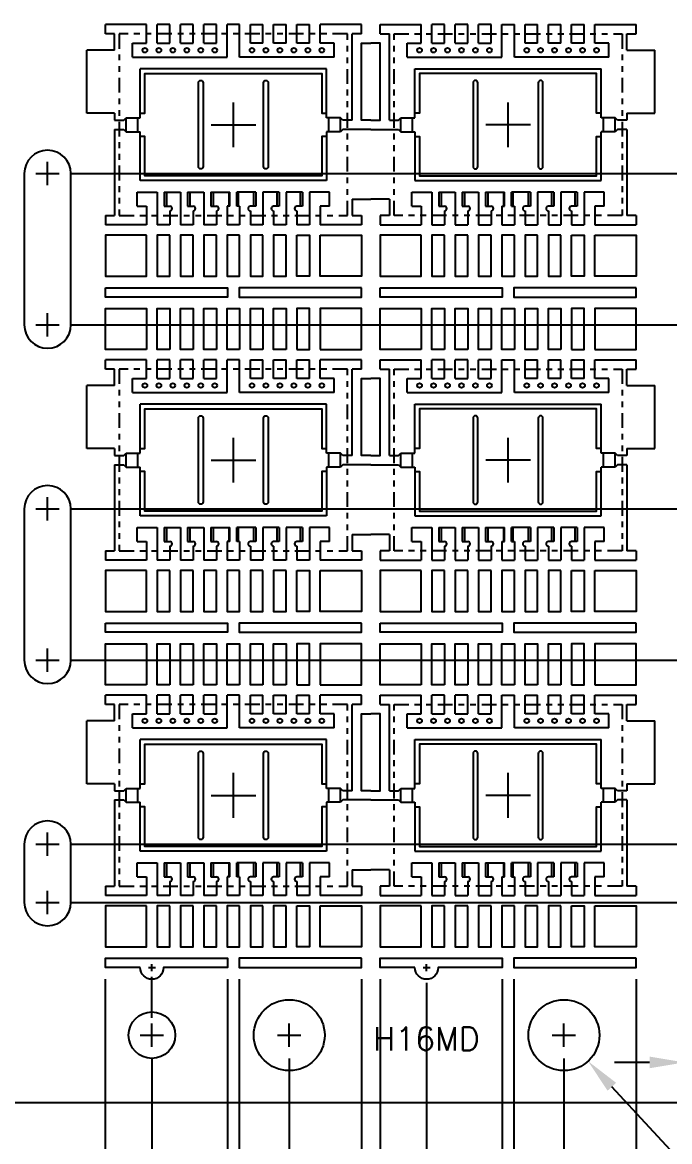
# Model space of a CAD drawing. Extents: x -204 to -64, y -54 to 30.
# Drawn here: x -177.56 to -166.44, y -43.75 to -24.52 of the extents above; entities that cross this region are included whole.
import ezdxf
from ezdxf.lldxf.tags import DXFTag

# ---------------------------------------------------------------- set-up
doc = ezdxf.new("R2010")
doc.units = 0
doc.header["$LTSCALE"] = 8
doc.header["$MEASUREMENT"] = 0
doc.linetypes.add('PHANTOM', pattern=[63.5, 31.75, -6.35, 6.35, -6.35, 6.35, -6.35])
for name, color, linetype in [('BTM', 7, 'HIDDEN'), ('CEN', 2, 'CENTER'), ('DEF', 5, 'Continuous'), ('DIM', 7, 'Continuous'), ('PKG-OUT', 1, 'PHANTOM')]:
    doc.layers.add(name, color=color, linetype=linetype)
doc.styles.get("Standard").update_dxf_attribs({"font": 'SIMPLEX.shx', "height": 0.8})
tags = doc.linetypes.add('CENTER', pattern=[2, 1.25, -0.25, 0.25, -0.25]).pattern_tags.tags
tags[10:11] = [DXFTag(74, 4), DXFTag(75, 0), DXFTag(340, '0'), DXFTag(46, 1.0), DXFTag(50, 0.0), DXFTag(44, 0.0), DXFTag(45, 0.0)]
tags[8:9] = [DXFTag(74, 4), DXFTag(75, 0), DXFTag(340, '0'), DXFTag(46, 1.0), DXFTag(50, 0.0), DXFTag(44, 0.0), DXFTag(45, 0.0)]
tags[6:7] = [DXFTag(74, 4), DXFTag(75, 0), DXFTag(340, '0'), DXFTag(46, 1.0), DXFTag(50, 0.0), DXFTag(44, 0.0), DXFTag(45, 0.0)]
tags[4:5] = [DXFTag(74, 4), DXFTag(75, 0), DXFTag(340, '0'), DXFTag(46, 1.0), DXFTag(50, 0.0), DXFTag(44, 0.0), DXFTag(45, 0.0)]
tags = doc.linetypes.add('HIDDEN', pattern=[0.375, 0.25, -0.125]).pattern_tags.tags
tags[6:7] = [DXFTag(74, 4), DXFTag(75, 0), DXFTag(340, '0'), DXFTag(46, 1.0), DXFTag(50, 0.0), DXFTag(44, 0.0), DXFTag(45, 0.0)]
tags[4:5] = [DXFTag(74, 4), DXFTag(75, 0), DXFTag(340, '0'), DXFTag(46, 1.0), DXFTag(50, 0.0), DXFTag(44, 0.0), DXFTag(45, 0.0)]
doc.dimstyles.new('LF', dxfattribs={"dimtxt": 0.8, "dimasz": 0.6, "dimexe": 0.2, "dimexo": 0.2, "dimgap": 0.2, "dimtad": 0, "dimdec": 3, "dimlfac": 1.25, "dimzin": 0, "dimdsep": 46, "dimtxsty": 'Standard', "dimcen": 0.2, "dimclrd": 2, "dimclre": 2, "dimclrt": 256, "dimadec": 0, "dimazin": 0, "dimtfac": 1, "dimtdec": 3, "dimtofl": 0, "dimtmove": 0, "dimatfit": 3, "dimfxl": 1, "dimtolj": 1, "dimtzin": 0, "dimarcsym": 0})
doc.dimstyles.new('LF$3', dxfattribs={"dimtxt": 0.8, "dimasz": 0.6, "dimexe": 0.2, "dimexo": 0.2, "dimgap": 0.2, "dimtad": 0, "dimtoh": 1, "dimdec": 3, "dimlfac": 1.25, "dimzin": 0, "dimdsep": 46, "dimtxsty": 'Standard', "dimcen": 0.2, "dimclrd": 2, "dimclre": 2, "dimclrt": 256, "dimadec": 0, "dimazin": 0, "dimtfac": 1, "dimtdec": 3, "dimtofl": 0, "dimtmove": 0, "dimatfit": 3, "dimfxl": 1, "dimtolj": 1, "dimtzin": 0, "dimarcsym": 0})

# ---------------------------------------------------------------- blocks, each defined once
blk = doc.blocks.new('LEAD')
for points in [[(42.925, 75.154), (42.04, 75.154), (42.04, 76.034), (42.925, 76.034)], [(43.425, 75.154), (43.155, 75.154), (43.155, 76.034), (43.425, 76.034)], [(43.925, 75.154), (43.655, 75.154), (43.655, 76.034), (43.925, 76.034)], [(44.425, 75.154), (44.155, 75.154), (44.155, 76.034), (44.425, 76.034)], [(44.925, 75.154), (44.655, 75.154), (44.655, 76.034), (44.925, 76.034)], [(45.425, 75.154), (45.155, 75.154), (45.155, 76.034), (45.425, 76.034)], [(45.925, 75.154), (45.655, 75.154), (45.655, 76.034), (45.925, 76.034)], [(46.155, 75.154), (46.425, 75.154), (46.425, 76.034), (46.155, 76.034)], [(46.655, 75.154), (47.54, 75.154), (47.54, 76.034), (46.655, 76.034)]]:
    blk.add_lwpolyline(points, close=True)
blk = doc.blocks.new('*D51')
at = {"layer": 'DEFPOINTS', "color": 0, "transparency": 16777216}
for p in [(23.625, -249.265), (31.737, -294.545), (50.166, -294.545)]:
    blk.add_point(p, dxfattribs=at)
at = {"layer": 'DIM', "color": 2, "lineweight": -2, "transparency": 16777216}
blk.add_line((31.937, -294.545), (50.166, -294.545), dxfattribs=at)
at = {"layer": 'DIM', "transparency": 16777216, "insert": (52.347, -294.545), "char_height": 0.8, "attachment_point": 5}
blk.add_mtext('\\A1;56.600', dxfattribs=at)
blk = doc.blocks.new('*D52')
at = {"layer": 'DEFPOINTS', "color": 0, "transparency": 16777216}
for p in [(23.625, -249.265), (31.737, -297.145), (50.166, -297.145)]:
    blk.add_point(p, dxfattribs=at)
at = {"layer": 'DIM', "color": 2, "lineweight": -2, "transparency": 16777216}
blk.add_line((31.937, -297.145), (50.166, -297.145), dxfattribs=at)
at = {"layer": 'DIM', "transparency": 16777216, "insert": (52.347, -297.145), "char_height": 0.8, "attachment_point": 5}
blk.add_mtext('\\A1;59.850', dxfattribs=at)
blk = doc.blocks.new('*D53')
at = {"layer": 'DEFPOINTS', "color": 0, "transparency": 16777216}
for p in [(23.625, -249.265), (31.737, -300.305), (50.166, -300.305)]:
    blk.add_point(p, dxfattribs=at)
at = {"layer": 'DIM', "color": 2, "lineweight": -2, "transparency": 16777216}
blk.add_line((31.937, -300.305), (50.166, -300.305), dxfattribs=at)
at = {"layer": 'DIM', "transparency": 16777216, "insert": (52.347, -300.305), "char_height": 0.8, "attachment_point": 5}
blk.add_mtext('\\A1;63.800', dxfattribs=at)
blk = doc.blocks.new('*D54')
at = {"layer": 'DEFPOINTS', "color": 0, "transparency": 16777216}
for p in [(23.625, -249.265), (31.737, -302.905), (50.166, -302.905)]:
    blk.add_point(p, dxfattribs=at)
at = {"layer": 'DIM', "color": 2, "lineweight": -2, "transparency": 16777216}
blk.add_line((31.937, -302.905), (50.166, -302.905), dxfattribs=at)
at = {"layer": 'DIM', "transparency": 16777216, "insert": (52.347, -302.905), "char_height": 0.8, "attachment_point": 5}
blk.add_mtext('\\A1;67.050', dxfattribs=at)
blk = doc.blocks.new('*D55')
at = {"layer": 'DEFPOINTS', "color": 0, "transparency": 16777216}
for p in [(23.625, -249.265), (31.737, -306.065), (50.166, -306.065)]:
    blk.add_point(p, dxfattribs=at)
at = {"layer": 'DIM', "color": 2, "lineweight": -2, "transparency": 16777216}
blk.add_line((31.937, -306.065), (50.166, -306.065), dxfattribs=at)
at = {"layer": 'DIM', "transparency": 16777216, "insert": (52.27, -306.065), "char_height": 0.8, "attachment_point": 5}
blk.add_mtext('\\A1;71.000', dxfattribs=at)
blk = doc.blocks.new('*D56')
at = {"layer": 'DEFPOINTS', "color": 0, "transparency": 16777216}
for p in [(23.625, -249.265), (31.737, -307.065), (50.166, -307.065)]:
    blk.add_point(p, dxfattribs=at)
at = {"layer": 'DIM', "color": 2, "lineweight": -2, "transparency": 16777216}
blk.add_line((31.937, -307.065), (50.166, -307.065), dxfattribs=at)
at = {"layer": 'DIM', "transparency": 16777216, "insert": (52.347, -307.065), "char_height": 0.8, "attachment_point": 5}
blk.add_mtext('\\A1;72.250', dxfattribs=at)
blk = doc.blocks.new('*D61')
at = {"layer": 'DEFPOINTS', "color": 0, "transparency": 16777216}
for p in [(23.625, -249.265), (33.329, -309.545), (33.329, -314.505)]:
    blk.add_point(p, dxfattribs=at)
at = {"layer": 'DIM', "color": 2, "lineweight": -2, "transparency": 16777216}
blk.add_line((33.329, -309.745), (33.329, -314.505), dxfattribs=at)
at = {"layer": 'DIM', "transparency": 16777216, "insert": (33.329, -316.533), "char_height": 0.8, "attachment_point": 5, "rotation": 90}
blk.add_mtext('\\A1;12.130', dxfattribs=at)
blk = doc.blocks.new('*D37')
at = {"layer": 'DEFPOINTS', "color": 0, "transparency": 16777216}
for p in [(23.625, -249.265), (35.689, -309.545), (36.281, -314.505)]:
    blk.add_point(p, dxfattribs=at)
at = {"layer": 'DIM', "color": 2, "lineweight": -2, "transparency": 16777216}
for p, q in [((35.689, -309.745), (35.689, -312.105)), ((35.689, -312.105), (36.281, -313.305)), ((36.281, -313.305), (36.281, -314.505))]:
    blk.add_line(p, q, dxfattribs=at)
at = {"layer": 'DIM', "transparency": 16777216, "insert": (36.281, -316.61), "char_height": 0.8, "attachment_point": 5, "rotation": 90}
blk.add_mtext('\\A1;15.080', dxfattribs=at)
blk = doc.blocks.new('*D38')
at = {"layer": 'DEFPOINTS', "color": 0, "transparency": 16777216}
for p in [(23.625, -249.265), (40.409, -309.545), (41.284, -314.505)]:
    blk.add_point(p, dxfattribs=at)
at = {"layer": 'DIM', "color": 2, "lineweight": -2, "transparency": 16777216}
for p, q in [((40.409, -309.745), (40.409, -312.105)), ((40.409, -312.105), (41.284, -313.305)), ((41.284, -313.305), (41.284, -314.505))]:
    blk.add_line(p, q, dxfattribs=at)
at = {"layer": 'DIM', "transparency": 16777216, "insert": (41.284, -316.686), "char_height": 0.8, "attachment_point": 5, "rotation": 90}
blk.add_mtext('\\A1;20.980', dxfattribs=at)
blk = doc.blocks.new('*D44')
at = {"layer": 'DEFPOINTS', "color": 0, "transparency": 16777216}
for p in [(23.625, -249.265), (42.741, -291.785), (50.166, -292.36)]:
    blk.add_point(p, dxfattribs=at)
at = {"layer": 'DIM', "color": 2, "lineweight": -2, "transparency": 16777216}
for p, q in [((42.941, -291.785), (47.766, -291.785)), ((47.766, -291.785), (48.966, -292.36)), ((48.966, -292.36), (50.166, -292.36))]:
    blk.add_line(p, q, dxfattribs=at)
at = {"layer": 'DIM', "transparency": 16777216, "insert": (52.27, -292.36), "char_height": 0.8, "attachment_point": 5}
blk.add_mtext('\\A1;53.150', dxfattribs=at)
blk = doc.blocks.new('*D45')
at = {"layer": 'DEFPOINTS', "color": 0, "transparency": 16777216}
for p in [(23.625, -249.265), (42.741, -308.745), (50.166, -308.745)]:
    blk.add_point(p, dxfattribs=at)
at = {"layer": 'DIM', "color": 2, "lineweight": -2, "transparency": 16777216}
blk.add_line((42.941, -308.745), (50.166, -308.745), dxfattribs=at)
at = {"layer": 'DIM', "transparency": 16777216, "insert": (52.347, -308.745), "char_height": 0.8, "attachment_point": 5}
blk.add_mtext('\\A1;74.350', dxfattribs=at)
blk = doc.blocks.new('*D7')
at = {"layer": 'DEFPOINTS', "color": 0, "transparency": 16777216}
for p in [(42.481, -308.745), (42.801, -308.745), (42.801, -309.813)]:
    blk.add_point(p, dxfattribs=at)
at = {"layer": 'DIM', "color": 2, "lineweight": -2, "transparency": 16777216}
for p, q in [((42.481, -308.945), (42.481, -310.013)), ((42.801, -308.945), (42.801, -310.013)), ((41.881, -309.813), (41.281, -309.813)), ((43.401, -309.813), (44.997, -309.813))]:
    blk.add_line(p, q, dxfattribs=at)
at = {"layer": 'DIM', "color": 2, "transparency": 16777216}
for points in [[(41.881, -309.713), (41.881, -309.913), (42.481, -309.813)], [(43.401, -309.713), (43.401, -309.913), (42.801, -309.813)]]:
    blk.add_solid(points, dxfattribs=at)
at = {"layer": 'DIM', "transparency": 16777216, "insert": (47.999, -309.813), "char_height": 0.8, "attachment_point": 5}
blk.add_mtext('\\A1;0.400 {\\H0.625x;TYP.}', dxfattribs=at)
blk = doc.blocks.new('*D8')
at = {"layer": 'DEFPOINTS', "color": 0, "transparency": 16777216}
for p in [(39.995, -308.898), (40.824, -309.792)]:
    blk.add_point(p, dxfattribs=at)
at = {"layer": 'DIM', "color": 2, "lineweight": -2, "transparency": 16777216}
for p, q in [((40.409, -309.545), (40.409, -309.145)), ((40.209, -309.345), (40.609, -309.345)), ((44.639, -313.902), (41.232, -310.231)), ((45.239, -313.902), (44.639, -313.902))]:
    blk.add_line(p, q, dxfattribs=at)
at = {"layer": 'DIM', "color": 2, "transparency": 16777216}
blk.add_solid([(41.306, -310.163), (41.159, -310.299), (40.824, -309.792)], dxfattribs=at)
at = {"layer": 'DIM', "transparency": 16777216, "insert": (49.679, -313.902), "char_height": 0.8, "attachment_point": 5}
blk.add_mtext('\\A1;∅1.524{\\H0.48;±0.025}{\\H0.6x; TYP.}', dxfattribs=at)
blk = doc.blocks.new('*D26')
at = {"layer": 'DEFPOINTS', "color": 0, "transparency": 16777216}
for p in [(23.625, -249.265), (32.529, -308.185), (32.529, -314.505)]:
    blk.add_point(p, dxfattribs=at)
at = {"layer": 'DIM', "color": 2, "lineweight": -2, "transparency": 16777216}
blk.add_line((32.529, -308.385), (32.529, -314.505), dxfattribs=at)
at = {"layer": 'DIM', "transparency": 16777216, "insert": (32.529, -316.457), "char_height": 0.8, "attachment_point": 5, "rotation": 90}
blk.add_mtext('\\A1;11.130', dxfattribs=at)
blk = doc.blocks.new('*D27')
at = {"layer": 'DEFPOINTS', "color": 0, "transparency": 16777216}
for p in [(23.625, -249.265), (34.629, -308.185), (34.629, -314.505)]:
    blk.add_point(p, dxfattribs=at)
at = {"layer": 'DIM', "color": 2, "lineweight": -2, "transparency": 16777216}
blk.add_line((34.629, -308.385), (34.629, -314.505), dxfattribs=at)
at = {"layer": 'DIM', "transparency": 16777216, "insert": (34.629, -316.61), "char_height": 0.8, "attachment_point": 5, "rotation": 90}
blk.add_mtext('\\A1;13.755', dxfattribs=at)
blk = doc.blocks.new('*D28')
at = {"layer": 'DEFPOINTS', "color": 0, "transparency": 16777216}
for p in [(23.625, -249.265), (34.829, -308.185), (35.459, -314.505)]:
    blk.add_point(p, dxfattribs=at)
at = {"layer": 'DIM', "color": 2, "lineweight": -2, "transparency": 16777216}
for p, q in [((34.829, -308.385), (34.829, -312.105)), ((34.829, -312.105), (35.459, -313.305)), ((35.459, -313.305), (35.459, -314.505))]:
    blk.add_line(p, q, dxfattribs=at)
at = {"layer": 'DIM', "transparency": 16777216, "insert": (35.459, -316.61), "char_height": 0.8, "attachment_point": 5, "rotation": 90}
blk.add_mtext('\\A1;14.005', dxfattribs=at)
blk = doc.blocks.new('*D29')
at = {"layer": 'DEFPOINTS', "color": 0, "transparency": 16777216}
for p in [(23.625, -249.265), (36.929, -308.185), (37.118, -314.505)]:
    blk.add_point(p, dxfattribs=at)
at = {"layer": 'DIM', "color": 2, "lineweight": -2, "transparency": 16777216}
for p, q in [((36.929, -308.385), (36.929, -312.105)), ((36.929, -312.105), (37.118, -313.305)), ((37.118, -313.305), (37.118, -314.505))]:
    blk.add_line(p, q, dxfattribs=at)
at = {"layer": 'DIM', "transparency": 16777216, "insert": (37.118, -316.61), "char_height": 0.8, "attachment_point": 5, "rotation": 90}
blk.add_mtext('\\A1;16.630', dxfattribs=at)
blk = doc.blocks.new('*D30')
at = {"layer": 'DEFPOINTS', "color": 0, "transparency": 16777216}
for p in [(23.625, -249.265), (37.249, -308.185), (37.926, -314.505)]:
    blk.add_point(p, dxfattribs=at)
at = {"layer": 'DIM', "color": 2, "lineweight": -2, "transparency": 16777216}
for p, q in [((37.249, -308.385), (37.249, -312.105)), ((37.249, -312.105), (37.926, -313.305)), ((37.926, -313.305), (37.926, -314.505))]:
    blk.add_line(p, q, dxfattribs=at)
at = {"layer": 'DIM', "transparency": 16777216, "insert": (37.926, -316.61), "char_height": 0.8, "attachment_point": 5, "rotation": 90}
blk.add_mtext('\\A1;17.030', dxfattribs=at)
blk = doc.blocks.new('*D31')
at = {"layer": 'DEFPOINTS', "color": 0, "transparency": 16777216}
for p in [(23.625, -249.265), (38.049, -308.245), (38.748, -314.505)]:
    blk.add_point(p, dxfattribs=at)
at = {"layer": 'DIM', "color": 2, "lineweight": -2, "transparency": 16777216}
for p, q in [((38.049, -308.445), (38.049, -312.105)), ((38.049, -312.105), (38.748, -313.305)), ((38.748, -313.305), (38.748, -314.505))]:
    blk.add_line(p, q, dxfattribs=at)
at = {"layer": 'DIM', "transparency": 16777216, "insert": (38.748, -316.61), "char_height": 0.8, "attachment_point": 5, "rotation": 90}
blk.add_mtext('\\A1;18.030', dxfattribs=at)
blk = doc.blocks.new('*D32')
at = {"layer": 'DEFPOINTS', "color": 0, "transparency": 16777216}
for p in [(23.625, -249.265), (39.349, -308.185), (39.595, -314.505)]:
    blk.add_point(p, dxfattribs=at)
at = {"layer": 'DIM', "color": 2, "lineweight": -2, "transparency": 16777216}
for p, q in [((39.349, -308.385), (39.349, -312.105)), ((39.349, -312.105), (39.595, -313.305)), ((39.595, -313.305), (39.595, -314.505))]:
    blk.add_line(p, q, dxfattribs=at)
at = {"layer": 'DIM', "transparency": 16777216, "insert": (39.595, -316.61), "char_height": 0.8, "attachment_point": 5, "rotation": 90}
blk.add_mtext('\\A1;19.655', dxfattribs=at)
blk = doc.blocks.new('*D33')
at = {"layer": 'DEFPOINTS', "color": 0, "transparency": 16777216}
for p in [(23.625, -249.265), (39.549, -308.185), (40.441, -314.505)]:
    blk.add_point(p, dxfattribs=at)
at = {"layer": 'DIM', "color": 2, "lineweight": -2, "transparency": 16777216}
for p, q in [((39.549, -308.385), (39.549, -312.105)), ((39.549, -312.105), (40.441, -313.305)), ((40.441, -313.305), (40.441, -314.505))]:
    blk.add_line(p, q, dxfattribs=at)
at = {"layer": 'DIM', "transparency": 16777216, "insert": (40.441, -316.61), "char_height": 0.8, "attachment_point": 5, "rotation": 90}
blk.add_mtext('\\A1;19.905', dxfattribs=at)
blk = doc.blocks.new('*D34')
at = {"layer": 'DEFPOINTS', "color": 0, "transparency": 16777216}
for p in [(23.625, -249.265), (41.649, -308.185), (42.101, -314.505)]:
    blk.add_point(p, dxfattribs=at)
at = {"layer": 'DIM', "color": 2, "lineweight": -2, "transparency": 16777216}
for p, q in [((41.649, -308.385), (41.649, -312.105)), ((41.649, -312.105), (42.101, -313.305)), ((42.101, -313.305), (42.101, -314.505))]:
    blk.add_line(p, q, dxfattribs=at)
at = {"layer": 'DIM', "transparency": 16777216, "insert": (42.101, -316.686), "char_height": 0.8, "attachment_point": 5, "rotation": 90}
blk.add_mtext('\\A1;22.530', dxfattribs=at)
blk = doc.blocks.new('MARK')
at = {"layer": 'DIM', "color": 1}
blk.add_text('H16MD', height=0.15625, dxfattribs=at).set_placement((-144.723, 9.1943))
blk = doc.blocks.new('HSSOP16MD-L')
at = {"ltscale": 0.03}
for p, q in [((-245.001, 15.872), (-245.709, 15.872)), ((-245.709, 15.712), (-245.709, 15.872)), ((-245.001, 15.552), (-245.001, 15.872)), ((-244.817, 15.552), (-244.817, 15.872)), ((-244.601, 15.872), (-244.817, 15.872)), ((-244.601, 15.552), (-244.601, 15.872)), ((-244.417, 15.552), (-244.417, 15.872)), ((-244.201, 15.872), (-244.417, 15.872)), ((-244.201, 15.552), (-244.201, 15.872)), ((-244.017, 15.552), (-244.017, 15.872)), ((-243.801, 15.872), (-244.017, 15.872)), ((-243.801, 15.552), (-243.801, 15.872)), ((-243.401, 15.872), (-243.617, 15.872)), ((-243.617, 15.312), (-243.617, 15.872)), ((-243.401, 15.312), (-243.401, 15.872)), ((-243.217, 15.552), (-243.217, 15.872)), ((-243.217, 15.872), (-243.001, 15.872)), ((-243.001, 15.552), (-243.001, 15.872)), ((-242.817, 15.552), (-242.817, 15.872)), ((-242.817, 15.872), (-242.601, 15.872)), ((-242.601, 15.552), (-242.601, 15.872)), ((-242.417, 15.552), (-242.417, 15.872)), ((-242.417, 15.872), (-242.201, 15.872)), ((-242.201, 15.552), (-242.201, 15.872)), ((-241.309, 15.872), (-242.017, 15.872)), ((-242.017, 15.552), (-242.017, 15.872)), ((-241.309, 15.712), (-241.309, 15.872)), ((-245.549, 15.712), (-245.709, 15.712)), ((-245.549, 15.432), (-245.549, 15.712)), ((-241.469, 14.232), (-241.469, 15.712)), ((-241.309, 15.712), (-241.469, 15.712)), ((-245.549, 15.432), (-246.029, 15.432)), ((-246.029, 14.352), (-246.029, 15.432)), ((-245.241, 15.552), (-245.001, 15.552)), ((-245.241, 15.312), (-245.241, 15.552)), ((-244.817, 15.552), (-244.601, 15.552)), ((-244.417, 15.552), (-244.201, 15.552)), ((-244.017, 15.552), (-243.801, 15.552)), ((-243.001, 15.552), (-243.217, 15.552)), ((-242.601, 15.552), (-242.817, 15.552)), ((-242.201, 15.552), (-242.417, 15.552)), ((-241.777, 15.552), (-242.017, 15.552)), ((-241.777, 15.312), (-241.777, 15.552)), ((-245.241, 15.312), (-243.617, 15.312)), ((-241.777, 15.312), (-243.401, 15.312)), ((-245.109, 14.272), (-245.109, 15.112)), ((-241.909, 15.112), (-245.109, 15.112)), ((-241.909, 14.272), (-241.909, 15.112)), ((-245.549, 14.352), (-246.029, 14.352)), ((-245.549, 14.352), (-245.549, 14.232)), ((-245.549, 14.232), (-245.389, 14.232)), ((-245.389, 14.232), (-245.349, 14.272)), ((-245.35, 14.034), (-245.35, 14.271)), ((-245.349, 14.272), (-245.109, 14.272)), ((-245.149, 14.032), (-245.149, 14.272)), ((-241.669, 14.272), (-241.909, 14.272)), ((-241.869, 14.032), (-241.869, 14.272)), ((-241.629, 14.232), (-241.669, 14.272)), ((-241.668, 14.034), (-241.668, 14.271)), ((-241.469, 14.232), (-241.629, 14.232)), ((-245.549, 14.072), (-245.389, 14.072)), ((-245.549, 14.072), (-245.549, 12.592)), ((-245.389, 14.072), (-245.349, 14.032)), ((-241.629, 14.072), (-241.669, 14.032)), ((-241.149, 14.072), (-241.629, 14.072)), ((-245.349, 14.032), (-245.109, 14.032)), ((-245.109, 13.192), (-245.109, 14.032)), ((-241.909, 14.032), (-241.909, 13.192)), ((-241.669, 14.032), (-241.909, 14.032)), ((-241.909, 13.192), (-245.109, 13.192)), ((-245.161, 12.992), (-244.817, 12.992)), ((-245.161, 12.752), (-245.161, 12.992)), ((-244.817, 12.992), (-244.817, 12.432)), ((-244.697, 12.992), (-244.417, 12.992)), ((-244.697, 12.992), (-244.697, 12.752)), ((-244.417, 12.992), (-244.417, 12.432)), ((-244.297, 12.992), (-244.017, 12.992)), ((-244.297, 12.992), (-244.297, 12.752)), ((-244.017, 12.992), (-244.017, 12.432)), ((-243.897, 12.992), (-243.569, 12.992)), ((-243.897, 12.992), (-243.897, 12.752)), ((-243.569, 12.752), (-243.569, 12.992)), ((-243.121, 12.992), (-243.449, 12.992)), ((-243.449, 12.752), (-243.449, 12.992)), ((-243.121, 12.992), (-243.121, 12.752)), ((-242.721, 12.992), (-243.001, 12.992)), ((-243.001, 12.992), (-243.001, 12.432)), ((-242.721, 12.992), (-242.721, 12.752)), ((-242.321, 12.992), (-242.601, 12.992)), ((-242.601, 12.992), (-242.601, 12.432)), ((-242.321, 12.992), (-242.321, 12.752)), ((-242.201, 12.992), (-242.201, 12.432)), ((-241.857, 12.992), (-242.201, 12.992)), ((-241.857, 12.752), (-241.857, 12.992)), ((-245.161, 12.752), (-245.001, 12.752)), ((-245.001, 12.752), (-245.001, 12.432)), ((-244.697, 12.752), (-244.601, 12.752)), ((-244.297, 12.752), (-244.201, 12.752)), ((-243.897, 12.752), (-243.801, 12.752)), ((-243.569, 12.752), (-243.617, 12.752)), ((-243.617, 12.752), (-243.617, 12.432)), ((-243.401, 12.752), (-243.449, 12.752)), ((-243.401, 12.752), (-243.401, 12.432)), ((-243.121, 12.752), (-243.217, 12.752)), ((-242.721, 12.752), (-242.817, 12.752)), ((-242.321, 12.752), (-242.417, 12.752)), ((-242.017, 12.752), (-242.017, 12.432)), ((-241.857, 12.752), (-242.017, 12.752)), ((-241.469, 12.872), (-241.149, 12.872)), ((-241.469, 12.872), (-241.469, 12.592)), ((-245.709, 12.592), (-245.709, 12.432)), ((-245.709, 12.592), (-245.549, 12.592)), ((-244.601, 12.672), (-244.601, 12.432)), ((-244.201, 12.672), (-244.201, 12.432)), ((-243.801, 12.672), (-243.801, 12.432)), ((-243.217, 12.672), (-243.217, 12.432)), ((-242.817, 12.672), (-242.817, 12.432)), ((-242.417, 12.672), (-242.417, 12.432)), ((-241.469, 12.592), (-241.309, 12.592)), ((-241.309, 12.592), (-241.309, 12.432)), ((-245.001, 12.432), (-245.709, 12.432)), ((-244.601, 12.432), (-244.817, 12.432)), ((-244.201, 12.432), (-244.417, 12.432)), ((-243.801, 12.432), (-244.017, 12.432)), ((-243.401, 12.432), (-243.617, 12.432)), ((-243.001, 12.432), (-243.217, 12.432)), ((-242.601, 12.432), (-242.817, 12.432)), ((-242.201, 12.432), (-242.417, 12.432)), ((-241.309, 12.432), (-242.017, 12.432))]:
    blk.add_line(p, q, dxfattribs=at)
blk.add_lwpolyline([(-241.149, 14.232), (-241.309, 14.232), (-241.309, 15.552), (-241.149, 15.552)], dxfattribs=at)
for points in [[(-244.109, 14.872, -1), (-244.029, 14.872), (-244.029, 13.432, -1), (-244.109, 13.432), (-244.109, 14.872)], [(-242.989, 14.872, -1), (-242.909, 14.872), (-242.909, 13.432, -1), (-242.989, 13.432), (-242.989, 14.872)]]:
    blk.add_lwpolyline(points, format="xyb", dxfattribs=at)
for centre in [(-244.789, 15.432), (-244.309, 15.432), (-243.829, 15.432), (-243.189, 15.432), (-242.709, 15.432), (-242.229, 15.432)]:
    blk.add_circle(centre, 0.04, dxfattribs=at)
for centre, start, end in [((-244.601, 12.712), 270, 90), ((-244.201, 12.712), 270, 90), ((-243.801, 12.712), 270, 90), ((-243.217, 12.712), 90, 270), ((-242.817, 12.712), 90, 270), ((-242.417, 12.712), 90, 270)]:
    blk.add_arc(centre, 0.04, start, end, dxfattribs=at)
at = {"layer": 'BTM', "ltscale": 0.03}
for p, q in [((-244.657, 12.992), (-244.657, 12.752)), ((-244.257, 12.992), (-244.257, 12.752)), ((-243.857, 12.992), (-243.857, 12.752)), ((-243.589, 12.992), (-243.589, 12.752)), ((-243.429, 12.992), (-243.429, 12.752)), ((-243.161, 12.992), (-243.161, 12.752)), ((-242.761, 12.992), (-242.761, 12.752)), ((-242.361, 12.992), (-242.361, 12.752))]:
    blk.add_line(p, q, dxfattribs=at)
for points in [[(-245.109, 14.352), (-245.029, 14.352), (-245.029, 15.032), (-241.989, 15.032), (-241.989, 14.352), (-241.909, 14.352)], [(-241.909, 13.952), (-241.989, 13.952), (-241.989, 13.272), (-245.029, 13.272), (-245.029, 13.952), (-245.109, 13.952)]]:
    blk.add_lwpolyline(points, dxfattribs=at)
for centre in [(-245.029, 15.432), (-244.549, 15.432), (-244.069, 15.432), (-242.949, 15.432), (-242.469, 15.432), (-241.989, 15.432)]:
    blk.add_circle(centre, 0.04, dxfattribs=at)
at = {"layer": 'CEN', "ltscale": 0.03}
for p, q in [((-243.509, 13.768), (-243.509, 14.536)), ((-243.893, 14.152), (-243.125, 14.152))]:
    blk.add_line(p, q, dxfattribs=at)
at = {"layer": 'PKG-OUT', "ltscale": 0.001}
blk.add_lwpolyline([(-241.549, 15.712), (-245.469, 15.712), (-245.469, 12.592), (-241.549, 12.592)], close=True, dxfattribs=at)
blk = doc.blocks.new('HSSOP16MD-R')
at = {"ltscale": 0.03}
for p, q in [((-240.989, 15.872), (-240.281, 15.872)), ((-240.989, 15.712), (-240.989, 15.872)), ((-240.281, 15.552), (-240.281, 15.872)), ((-240.097, 15.552), (-240.097, 15.872)), ((-239.881, 15.872), (-240.097, 15.872)), ((-239.881, 15.552), (-239.881, 15.872)), ((-239.697, 15.552), (-239.697, 15.872)), ((-239.481, 15.872), (-239.697, 15.872)), ((-239.481, 15.552), (-239.481, 15.872)), ((-239.297, 15.552), (-239.297, 15.872)), ((-239.081, 15.872), (-239.297, 15.872)), ((-239.081, 15.552), (-239.081, 15.872)), ((-238.897, 15.872), (-238.681, 15.872)), ((-238.897, 15.312), (-238.897, 15.872)), ((-238.681, 15.312), (-238.681, 15.872)), ((-238.497, 15.552), (-238.497, 15.872)), ((-238.497, 15.872), (-238.281, 15.872)), ((-238.281, 15.552), (-238.281, 15.872)), ((-238.097, 15.552), (-238.097, 15.872)), ((-238.097, 15.872), (-237.881, 15.872)), ((-237.881, 15.552), (-237.881, 15.872)), ((-237.697, 15.552), (-237.697, 15.872)), ((-237.697, 15.872), (-237.481, 15.872)), ((-237.481, 15.552), (-237.481, 15.872)), ((-237.297, 15.872), (-236.589, 15.872)), ((-237.297, 15.552), (-237.297, 15.872)), ((-236.589, 15.712), (-236.589, 15.872)), ((-240.989, 15.712), (-240.829, 15.712)), ((-240.829, 14.232), (-240.829, 15.712)), ((-236.749, 15.432), (-236.749, 15.712)), ((-236.749, 15.712), (-236.589, 15.712)), ((-240.521, 15.552), (-240.281, 15.552)), ((-240.521, 15.312), (-240.521, 15.552)), ((-240.097, 15.552), (-239.881, 15.552)), ((-239.697, 15.552), (-239.481, 15.552)), ((-239.297, 15.552), (-239.081, 15.552)), ((-238.281, 15.552), (-238.497, 15.552)), ((-237.881, 15.552), (-238.097, 15.552)), ((-237.481, 15.552), (-237.697, 15.552)), ((-237.057, 15.552), (-237.297, 15.552)), ((-237.057, 15.312), (-237.057, 15.552)), ((-236.749, 15.432), (-236.269, 15.432)), ((-236.269, 14.352), (-236.269, 15.432)), ((-240.521, 15.312), (-238.897, 15.312)), ((-237.057, 15.312), (-238.681, 15.312)), ((-240.389, 14.272), (-240.389, 15.112)), ((-240.389, 15.112), (-237.189, 15.112)), ((-237.189, 14.272), (-237.189, 15.112)), ((-240.829, 14.232), (-240.669, 14.232)), ((-240.669, 14.232), (-240.629, 14.272)), ((-240.63, 14.034), (-240.63, 14.271)), ((-240.629, 14.272), (-240.389, 14.272)), ((-240.429, 14.032), (-240.429, 14.272)), ((-236.949, 14.272), (-237.189, 14.272)), ((-237.149, 14.032), (-237.149, 14.272)), ((-236.909, 14.232), (-236.949, 14.272)), ((-236.948, 14.034), (-236.948, 14.271)), ((-236.749, 14.232), (-236.909, 14.232)), ((-236.749, 14.352), (-236.749, 14.232)), ((-236.749, 14.352), (-236.269, 14.352)), ((-241.149, 14.072), (-240.669, 14.072)), ((-240.669, 14.072), (-240.629, 14.032)), ((-236.909, 14.072), (-236.949, 14.032)), ((-236.749, 14.072), (-236.909, 14.072)), ((-236.749, 14.072), (-236.749, 12.592)), ((-240.629, 14.032), (-240.389, 14.032)), ((-240.389, 14.032), (-240.389, 13.192)), ((-236.949, 14.032), (-237.189, 14.032)), ((-237.189, 13.192), (-237.189, 14.032)), ((-240.389, 13.192), (-237.189, 13.192)), ((-240.441, 12.992), (-240.097, 12.992)), ((-240.441, 12.752), (-240.441, 12.992)), ((-240.097, 12.992), (-240.097, 12.432)), ((-239.977, 12.992), (-239.697, 12.992)), ((-239.977, 12.992), (-239.977, 12.752)), ((-239.697, 12.992), (-239.697, 12.432)), ((-239.577, 12.992), (-239.297, 12.992)), ((-239.577, 12.992), (-239.577, 12.752)), ((-239.297, 12.992), (-239.297, 12.432)), ((-239.177, 12.992), (-238.849, 12.992)), ((-239.177, 12.992), (-239.177, 12.752)), ((-238.849, 12.752), (-238.849, 12.992)), ((-238.401, 12.992), (-238.729, 12.992)), ((-238.729, 12.752), (-238.729, 12.992)), ((-238.401, 12.992), (-238.401, 12.752)), ((-238.001, 12.992), (-238.281, 12.992)), ((-238.281, 12.992), (-238.281, 12.432)), ((-238.001, 12.992), (-238.001, 12.752)), ((-237.601, 12.992), (-237.881, 12.992)), ((-237.881, 12.992), (-237.881, 12.432)), ((-237.601, 12.992), (-237.601, 12.752)), ((-237.481, 12.992), (-237.481, 12.432)), ((-237.137, 12.992), (-237.481, 12.992)), ((-237.137, 12.752), (-237.137, 12.992)), ((-240.829, 12.872), (-241.149, 12.872)), ((-240.829, 12.872), (-240.829, 12.592)), ((-240.441, 12.752), (-240.281, 12.752)), ((-240.281, 12.752), (-240.281, 12.432)), ((-239.977, 12.752), (-239.881, 12.752)), ((-239.577, 12.752), (-239.481, 12.752)), ((-239.177, 12.752), (-239.081, 12.752)), ((-238.897, 12.752), (-238.897, 12.432)), ((-238.897, 12.752), (-238.849, 12.752)), ((-238.729, 12.752), (-238.681, 12.752)), ((-238.681, 12.752), (-238.681, 12.432)), ((-238.401, 12.752), (-238.497, 12.752)), ((-238.001, 12.752), (-238.097, 12.752)), ((-237.601, 12.752), (-237.697, 12.752)), ((-237.297, 12.752), (-237.297, 12.432)), ((-237.137, 12.752), (-237.297, 12.752)), ((-240.829, 12.592), (-240.989, 12.592)), ((-240.989, 12.592), (-240.989, 12.432)), ((-239.881, 12.672), (-239.881, 12.432)), ((-239.481, 12.672), (-239.481, 12.432)), ((-239.081, 12.672), (-239.081, 12.432)), ((-238.497, 12.672), (-238.497, 12.432)), ((-238.097, 12.672), (-238.097, 12.432)), ((-237.697, 12.672), (-237.697, 12.432)), ((-236.589, 12.592), (-236.749, 12.592)), ((-236.589, 12.592), (-236.589, 12.432)), ((-240.989, 12.432), (-240.281, 12.432)), ((-240.097, 12.432), (-239.881, 12.432)), ((-239.697, 12.432), (-239.481, 12.432)), ((-239.297, 12.432), (-239.081, 12.432)), ((-238.897, 12.432), (-238.681, 12.432)), ((-238.497, 12.432), (-238.281, 12.432)), ((-238.097, 12.432), (-237.881, 12.432)), ((-237.697, 12.432), (-237.481, 12.432)), ((-237.297, 12.432), (-236.589, 12.432))]:
    blk.add_line(p, q, dxfattribs=at)
blk.add_lwpolyline([(-241.149, 14.232), (-240.989, 14.232), (-240.989, 15.552), (-241.149, 15.552)], dxfattribs=at)
for points in [[(-239.309, 14.872, 1), (-239.389, 14.872), (-239.389, 13.432, 1), (-239.309, 13.432), (-239.309, 14.872)], [(-238.189, 14.872, 1), (-238.269, 14.872), (-238.269, 13.432, 1), (-238.189, 13.432), (-238.189, 14.872)]]:
    blk.add_lwpolyline(points, format="xyb", dxfattribs=at)
for centre in [(-240.069, 15.432), (-239.589, 15.432), (-239.109, 15.432), (-238.469, 15.432), (-237.989, 15.432), (-237.509, 15.432)]:
    blk.add_circle(centre, 0.04, dxfattribs=at)
for centre, start, end in [((-239.881, 12.712), 270, 90), ((-239.481, 12.712), 270, 90), ((-239.081, 12.712), 270, 90), ((-238.497, 12.712), 90, 270), ((-238.097, 12.712), 90, 270), ((-237.697, 12.712), 90, 270)]:
    blk.add_arc(centre, 0.04, start, end, dxfattribs=at)
at = {"layer": 'BTM', "ltscale": 0.03}
for p, q in [((-239.937, 12.992), (-239.937, 12.752)), ((-239.537, 12.992), (-239.537, 12.752)), ((-239.137, 12.992), (-239.137, 12.752)), ((-238.869, 12.992), (-238.869, 12.752)), ((-238.709, 12.992), (-238.709, 12.752)), ((-238.441, 12.992), (-238.441, 12.752)), ((-238.041, 12.992), (-238.041, 12.752)), ((-237.641, 12.992), (-237.641, 12.752))]:
    blk.add_line(p, q, dxfattribs=at)
for points in [[(-237.189, 14.352), (-237.269, 14.352), (-237.269, 15.032), (-240.309, 15.032), (-240.309, 14.352), (-240.389, 14.352)], [(-240.389, 13.952), (-240.309, 13.952), (-240.309, 13.272), (-237.269, 13.272), (-237.269, 13.952), (-237.189, 13.952)]]:
    blk.add_lwpolyline(points, dxfattribs=at)
for centre in [(-240.309, 15.432), (-239.829, 15.432), (-239.349, 15.432), (-238.229, 15.432), (-237.749, 15.432), (-237.269, 15.432)]:
    blk.add_circle(centre, 0.04, dxfattribs=at)
at = {"layer": 'CEN', "ltscale": 0.03}
for p, q in [((-238.789, 13.768), (-238.789, 14.536)), ((-238.405, 14.152), (-239.173, 14.152))]:
    blk.add_line(p, q, dxfattribs=at)
at = {"layer": 'PKG-OUT', "ltscale": 0.001}
blk.add_lwpolyline([(-240.749, 15.712), (-236.829, 15.712), (-236.829, 12.592), (-240.749, 12.592)], close=True, dxfattribs=at)

msp = doc.modelspace()

# ---------------------------------------------------------------- linework, layer by layer
msp.add_line((-164.49849, -43.07693), (-187.43068, -43.07693))
for points in [[(-176.72668, -29.71693), (-176.72668, -27.11693, 1), (-177.52668, -27.11693), (-177.52668, -29.71693, 1)], [(-176.72668, -35.47693), (-176.72668, -32.87693, 1), (-177.52668, -32.87693), (-177.52668, -35.47693, 1)], [(-176.72668, -38.63693, 1), (-177.52668, -38.63693), (-177.52668, -39.63693, 1), (-176.72668, -39.63693)], [(-175.53468, -40.75693), (-176.13468, -40.75693), (-176.13468, -40.59693), (-174.03468, -40.59693), (-174.03468, -40.75693), (-175.13468, -40.75693, -1)], [(-170.81468, -40.75693), (-171.41468, -40.75693), (-171.41468, -40.59693), (-169.31468, -40.59693), (-169.31468, -40.75693), (-170.41468, -40.75693, -1)]]:
    msp.add_lwpolyline(points, format="xyb", close=True)
for points in [[(-176.13468, -29.07693), (-174.03468, -29.07693), (-174.03468, -29.23693), (-176.13468, -29.23693)], [(-171.73468, -29.07693), (-173.83468, -29.07693), (-173.83468, -29.23693), (-171.73468, -29.23693)], [(-171.41468, -29.07693), (-169.31468, -29.07693), (-169.31468, -29.23693), (-171.41468, -29.23693)], [(-167.01468, -29.07693), (-169.11468, -29.07693), (-169.11468, -29.23693), (-167.01468, -29.23693)], [(-176.13468, -34.83693), (-174.03468, -34.83693), (-174.03468, -34.99693), (-176.13468, -34.99693)], [(-171.73468, -34.83693), (-173.83468, -34.83693), (-173.83468, -34.99693), (-171.73468, -34.99693)], [(-171.41468, -34.83693), (-169.31468, -34.83693), (-169.31468, -34.99693), (-171.41468, -34.99693)], [(-167.01468, -34.83693), (-169.11468, -34.83693), (-169.11468, -34.99693), (-167.01468, -34.99693)], [(-171.73468, -40.59693), (-173.83468, -40.59693), (-173.83468, -40.75693), (-171.73468, -40.75693)], [(-167.01468, -40.59693), (-169.11468, -40.59693), (-169.11468, -40.75693), (-167.01468, -40.75693)]]:
    msp.add_lwpolyline(points, close=True)
for centre, radius in [((-172.97468, -41.91693), 0.6096), ((-168.25468, -41.91693), 0.6096), ((-175.33468, -41.91693), 0.4)]:
    msp.add_circle(centre, radius)
at = {"layer": 'CEN', "color": 2, "ltscale": 0.02}
for p, q in [((-177.12668, -27.31693), (-177.12668, -26.91693)), ((-177.32668, -27.11693), (-176.92668, -27.11693)), ((-177.12668, -29.91693), (-177.12668, -29.51693)), ((-177.32668, -29.71693), (-176.92668, -29.71693)), ((-177.12668, -33.07693), (-177.12668, -32.67693)), ((-177.32668, -32.87693), (-176.92668, -32.87693)), ((-177.12668, -35.67693), (-177.12668, -35.27693)), ((-177.32668, -35.47693), (-176.92668, -35.47693)), ((-177.12668, -38.83693), (-177.12668, -38.43693)), ((-177.32668, -38.63693), (-176.92668, -38.63693)), ((-177.12668, -39.83693), (-177.12668, -39.43693)), ((-177.32668, -39.63693), (-176.92668, -39.63693)), ((-175.33468, -42.11693), (-175.33468, -41.71693)), ((-172.97468, -42.11693), (-172.97468, -41.71693)), ((-168.25468, -42.11693), (-168.25468, -41.71693)), ((-175.53468, -41.91693), (-175.13468, -41.91693)), ((-173.17468, -41.91693), (-172.77468, -41.91693)), ((-168.45468, -41.91693), (-168.05468, -41.91693))]:
    msp.add_line(p, q, dxfattribs=at)
at = {"layer": 'CEN', "color": 2, "ltscale": 0.005}
for p, q in [((-175.39468, -40.75693), (-175.27468, -40.75693)), ((-175.33468, -40.81693), (-175.33468, -40.69693)), ((-170.67468, -40.75693), (-170.55468, -40.75693)), ((-170.61468, -40.81693), (-170.61468, -40.69693))]:
    msp.add_line(p, q, dxfattribs=at)
at = {"layer": 'DEF'}
msp.add_line((-175.33468, -41.61693), (-175.33468, -40.91693), dxfattribs=at)

# ---------------------------------------------------------------- block references
at = {"xscale": -0.8, "yscale": 0.8, "zscale": 0.8, "rotation": 180}
for p in [(-209.76673, 31.95032), (-205.04673, 31.95032), (-209.76673, 26.19032), (-205.04673, 26.19032), (-209.76673, 20.43032), (-205.04673, 20.43032)]:
    msp.add_blockref('LEAD', p, dxfattribs=at)
at = {"xscale": 0.8, "yscale": 0.8, "zscale": 0.8}
for p in [(-209.76673, -90.26417), (-205.04673, -90.26417), (-209.76673, -96.02417), (-205.04673, -96.02417)]:
    msp.add_blockref('LEAD', p, dxfattribs=at)
at = {"layer": 'DIM'}
for name, p in [('HSSOP16MD-L', (69.57436, -40.42905)), ('HSSOP16MD-R', (69.57436, -40.42905)), ('HSSOP16MD-L', (69.57436, -46.18905)), ('HSSOP16MD-R', (69.57436, -46.18905)), ('HSSOP16MD-L', (69.57436, -51.94905)), ('HSSOP16MD-R', (69.57436, -51.94905))]:
    msp.add_blockref(name, p, dxfattribs=at)
at = {"layer": 'DIM', "xscale": 2.56, "yscale": 2.56, "zscale": 2.56}
msp.add_blockref('MARK', (198.95835, -65.71646), dxfattribs=at)

# ---------------------------------------------------------------- dimensions: what is measured, and where the dimension line sits
at = {"layer": 'DIM'}
for feature_location, offset, dtype, picture, middle in [((-176.92668, -27.11693), (18.42818, 0), 0, '*D51', (-156.31754, -27.11693)), ((-176.92668, -29.71693), (18.42818, 0), 0, '*D52', (-156.31754, -29.71693)), ((-176.92668, -32.87693), (18.42818, 0), 0, '*D53', (-156.31754, -32.87693)), ((-176.92668, -35.47693), (18.42818, 0), 0, '*D54', (-156.31754, -35.47693)), ((-176.92668, -38.63693), (18.42818, 0), 0, '*D55', (-156.39373, -38.63693)), ((-176.92668, -39.63693), (18.42818, 0), 0, '*D56', (-156.31754, -39.63693)), ((-175.33468, -42.11693), (0, -4.96), 1, '*D61', (-175.33468, -49.1055)), ((-172.97468, -42.11693), (0.59144, -4.96), 1, '*D37', (-172.38323, -49.18169)), ((-168.25468, -42.11693), (0.87413, -4.96), 1, '*D38', (-167.38055, -49.25788)), ((-165.92268, -24.35693), (7.42418, -0.57463), 0, '*D44', (-156.39373, -24.93155)), ((-165.92268, -41.31693), (7.42418, 0), 0, '*D45', (-156.31754, -41.31693)), ((-176.13468, -40.75693), (0, -6.32), 1, '*D26', (-176.13468, -49.02931)), ((-174.03468, -40.75693), (0, -6.32), 1, '*D27', (-174.03468, -49.18169)), ((-173.83468, -40.75693), (0.62996, -6.32), 1, '*D28', (-173.20472, -49.18169)), ((-171.73468, -40.75693), (0.18812, -6.32), 1, '*D29', (-171.54656, -49.18169)), ((-171.41468, -40.75693), (0.67683, -6.32), 1, '*D30', (-170.73784, -49.18169)), ((-170.61468, -40.81693), (0.69855, -6.26), 1, '*D31', (-169.91613, -49.18169)), ((-169.31468, -40.75693), (0.24506, -6.32), 1, '*D32', (-169.06962, -49.18169)), ((-169.11468, -40.75693), (0.8911, -6.32), 1, '*D33', (-168.22357, -49.18169)), ((-167.01468, -40.75693), (0.45103, -6.32), 1, '*D34', (-166.56364, -49.25788))]:
    dim = msp.add_ordinate_dim(feature_location=feature_location, offset=offset, dtype=dtype, origin=(-185.03868, 18.16307), dimstyle='LF', dxfattribs=at)
    dim.commit()
    dim.dimension.update_dxf_attribs({"geometry": picture, "text_midpoint": middle, "insert": (-208.66417, 267.42797)})
dim = msp.add_linear_dim(base=(-165.86268, -42.38479), p1=(-166.18268, -41.31693), p2=(-165.86268, -41.31693), text='<> {\\H0.625x;TYP.}', dimstyle='LF', dxfattribs=at)
dim.commit()
dim.dimension.update_dxf_attribs({"geometry": '*D7', "text_midpoint": (-160.66518, -42.38479), "dimtype": 128, "insert": (-208.66417, 267.42797)})
dim = msp.add_diameter_dim_2p(p1=(-168.66939, -41.47013), p2=(-167.83996, -42.36372), text='<>{\\H0.6x; TYP.}', dimstyle='LF$3', override={"dimtol": 1, "dimtp": 0.025, "dimtm": 0.025, "dimtfac": 0.6}, dxfattribs=at)
dim.commit()
dim.dimension.update_dxf_attribs({"geometry": '*D8', "text_midpoint": (-158.98505, -46.4738), "dimtype": 131, "insert": (-208.66417, 267.42797)})

doc.saveas('drawing.dxf')
